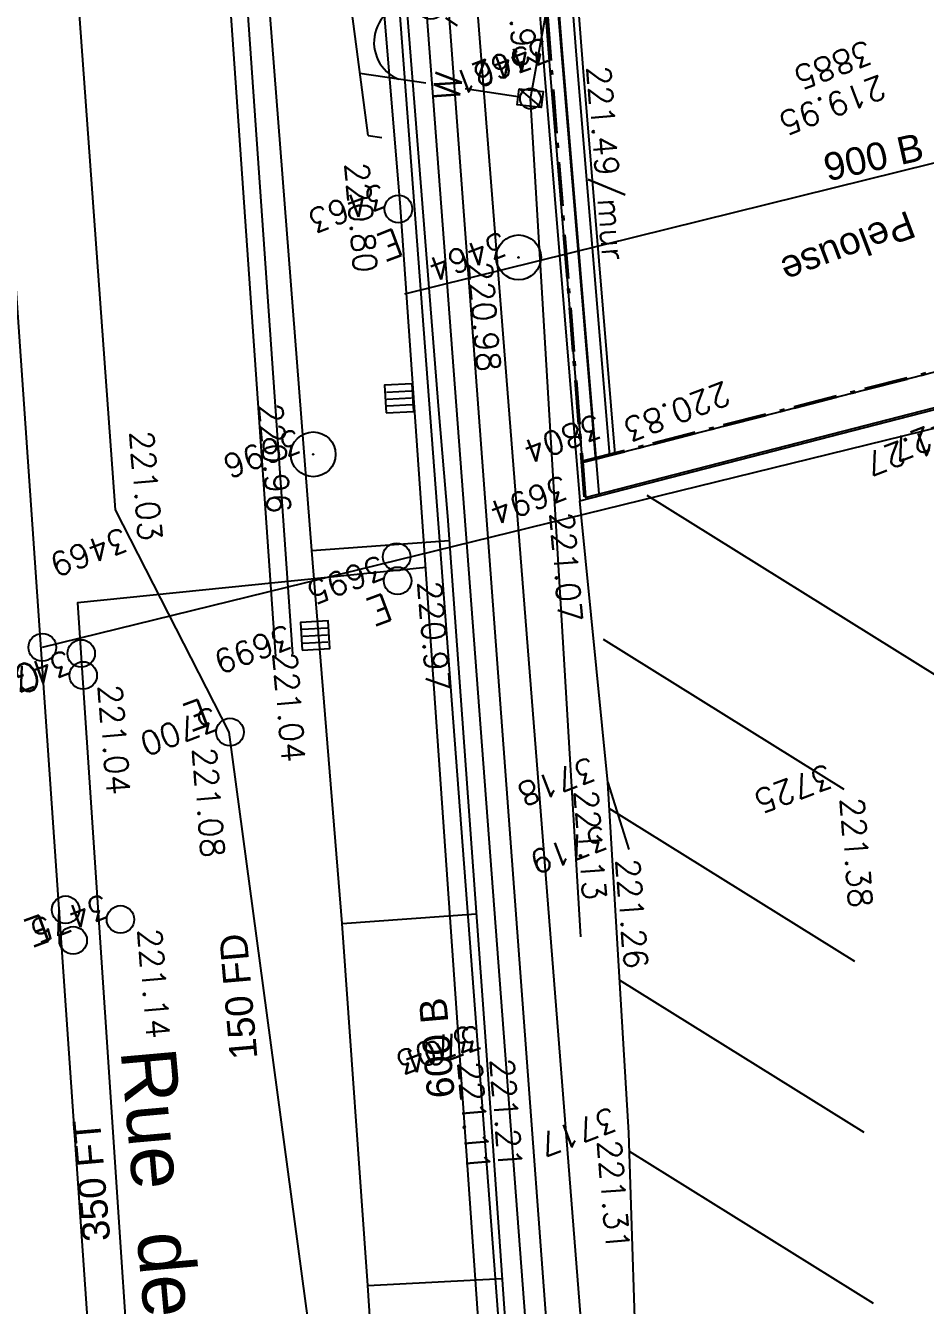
# Model space of a CAD drawing. Header units: centimetres. Extents: x 212517 to 243222, y -357108 to -330212.
# Drawn here: x 217773 to 219079, y -352456 to -350600 of the extents above; entities that cross this region are included whole.
import ezdxf
from ezdxf.enums import TextEntityAlignment as Align
from ezdxf.lldxf.tags import DXFTag

# ---------------------------------------------------------------- set-up
doc = ezdxf.new("R2010")
doc.units = ezdxf.units.CM
doc.linetypes.add('Style de ligne -15', pattern=[2.08328, 1.25, -0.41656, 0.13886, -0.27786])
doc.layers.get('0').update_dxf_attribs({"color": 252})
for name, color, linetype in [('0-EDL-Limite de propriété', 252, 'Continuous'), ('AEP_SSL', 252, 'Continuous'), ('EDF_SSL', 252, 'Texte-Electricite'), ('Fond topo - AFF', 252, 'Continuous'), ('Fond topo - ASS', 252, 'Continuous'), ('Fond topo - CLO_MUR', 252, 'Continuous'), ('Fond topo - EAU', 252, 'Continuous'), ('Fond topo - EAU_TXT', 252, 'Continuous'), ('Fond topo - EDF', 252, 'Continuous'), ('Fond topo - GAZ', 252, 'Continuous'), ('Fond topo - GAZ_TXT', 252, 'Continuous'), ('Fond topo - SIH', 252, 'Continuous'), ('Fond topo - VEG', 252, 'Continuous'), ('Fond topo - VEG_TXT', 252, 'Continuous'), ('Fond topo - VOI_NOM', 252, 'Continuous'), ('Fond topo - Z_500', 252, 'Continuous'), ('GAZ_SSL', 252, 'Texte-GAZ'), ('prlm-VRD', 2, 'Continuous'), ('SA - clôture', 252, 'DIVISE2'), ('TELECOM_SSL', 252, 'Texte-Telecom')]:
    doc.layers.add(name, color=color, linetype=linetype)
for name, color, linetype, plot in [('Fond topo - N', 252, 'Continuous', False), ('Fond topo - NCACHE', 252, 'Continuous', False), ('Fond topo - ZCACHE', 252, 'Continuous', False)]:
    doc.layers.add(name, color=color, linetype=linetype, plot=plot)
doc.layers.add('Fond topo - P', color=252, linetype='Continuous', lineweight=50)
doc.layers.add('Fond topo - VOI', color=252, linetype='Continuous', lineweight=25)
doc.styles.add('2000_ARIAL', font='arial.ttf', dxfattribs={"height": 0.4})
doc.styles.add('Lignes', font='arial.ttf', dxfattribs={"height": 0.35})
doc.styles.add('LignesA', font='arial.ttf', dxfattribs={"height": 0.35})
doc.styles.add('SIMPLEX', font='simplex_.ttf', dxfattribs={"height": 1.25})
doc.styles.add('Tronçons', font='arial.ttf', dxfattribs={"height": 0.25})
tags = doc.linetypes.add('DIVISE2', pattern=[15.875, 6.35, -3.175, 0, -3.175, 0, -3.175]).pattern_tags.tags
tags[14:15] = [DXFTag(74, 4), DXFTag(75, 0), DXFTag(340, '0'), DXFTag(46, 0.0), DXFTag(50, 0.0), DXFTag(44, 0.0), DXFTag(45, 0.0)]
tags[12:13] = [DXFTag(74, 4), DXFTag(75, 0), DXFTag(340, '0'), DXFTag(46, 0.0), DXFTag(50, 0.0), DXFTag(44, 0.0), DXFTag(45, 0.0)]
tags[10:11] = [DXFTag(74, 4), DXFTag(75, 0), DXFTag(340, '0'), DXFTag(46, 0.0), DXFTag(50, 0.0), DXFTag(44, 0.0), DXFTag(45, 0.0)]
tags[8:9] = [DXFTag(74, 4), DXFTag(75, 0), DXFTag(340, '0'), DXFTag(46, 0.0), DXFTag(50, 0.0), DXFTag(44, 0.0), DXFTag(45, 0.0)]
tags[6:7] = [DXFTag(74, 4), DXFTag(75, 0), DXFTag(340, '0'), DXFTag(46, 0.0), DXFTag(50, 0.0), DXFTag(44, 0.0), DXFTag(45, 0.0)]
tags[4:5] = [DXFTag(74, 4), DXFTag(75, 0), DXFTag(340, '0'), DXFTag(46, 0.0), DXFTag(50, 0.0), DXFTag(44, 0.0), DXFTag(45, 0.0)]
tags = doc.linetypes.add('L16', pattern=[0.375, 0.3, -0.075]).pattern_tags.tags
tags[6:7] = [DXFTag(74, 4), DXFTag(75, 0), DXFTag(340, '0'), DXFTag(46, 0.0), DXFTag(50, 0.0), DXFTag(44, 0.0), DXFTag(45, 0.0)]
tags[4:5] = [DXFTag(74, 4), DXFTag(75, 0), DXFTag(340, '0'), DXFTag(46, 0.0), DXFTag(50, 0.0), DXFTag(44, 0.0), DXFTag(45, 0.0)]
tags = doc.linetypes.add('L8', pattern=[0.225, 0.15, -0.075]).pattern_tags.tags
tags[6:7] = [DXFTag(74, 4), DXFTag(75, 0), DXFTag(340, '0'), DXFTag(46, 0.0), DXFTag(50, 0.0), DXFTag(44, 0.0), DXFTag(45, 0.0)]
tags[4:5] = [DXFTag(74, 4), DXFTag(75, 0), DXFTag(340, '0'), DXFTag(46, 0.0), DXFTag(50, 0.0), DXFTag(44, 0.0), DXFTag(45, 0.0)]
tags = doc.linetypes.add('Texte-BT', pattern='A,5,-0.25,["BT",Lignes,S=1,R=0,X=0,Y=-0.18],-1.25', length=6.5).pattern_tags.tags
tags[15:16] = [DXFTag(74, 4), DXFTag(75, 0), DXFTag(340, '0'), DXFTag(46, 0.0), DXFTag(50, 0.0), DXFTag(44, 0.0), DXFTag(45, 0.0)]
tags[4:5] = [DXFTag(74, 4), DXFTag(75, 0), DXFTag(340, '0'), DXFTag(46, 0.0), DXFTag(50, 0.0), DXFTag(44, 0.0), DXFTag(45, 0.0)]
tags = doc.linetypes.add('Texte-Electricite', pattern='A,5,-0.25,["ELEC",Lignes,S=1,R=0,X=0,Y=-0.18],-1.25', length=6.5).pattern_tags.tags
tags[15:16] = [DXFTag(74, 4), DXFTag(75, 0), DXFTag(340, '0'), DXFTag(46, 0.0), DXFTag(50, 0.0), DXFTag(44, 0.0), DXFTag(45, 0.0)]
tags[4:5] = [DXFTag(74, 4), DXFTag(75, 0), DXFTag(340, '0'), DXFTag(46, 0.0), DXFTag(50, 0.0), DXFTag(44, 0.0), DXFTag(45, 0.0)]
tags = doc.linetypes.add('Texte-GAZ', pattern='A,5,-0.25,["GAZ",Lignes,S=1,R=0,X=0,Y=-0.18],-1.25', length=6.5).pattern_tags.tags
tags[15:16] = [DXFTag(74, 4), DXFTag(75, 0), DXFTag(340, '0'), DXFTag(46, 0.0), DXFTag(50, 0.0), DXFTag(44, 0.0), DXFTag(45, 0.0)]
tags[4:5] = [DXFTag(74, 4), DXFTag(75, 0), DXFTag(340, '0'), DXFTag(46, 0.0), DXFTag(50, 0.0), DXFTag(44, 0.0), DXFTag(45, 0.0)]
tags = doc.linetypes.add('Texte-HT', pattern='A,5,-0.25,["HT",Lignes,S=1,R=0,X=0,Y=-0.18],-1.25', length=6.5).pattern_tags.tags
tags[15:16] = [DXFTag(74, 4), DXFTag(75, 0), DXFTag(340, '0'), DXFTag(46, 0.0), DXFTag(50, 0.0), DXFTag(44, 0.0), DXFTag(45, 0.0)]
tags[4:5] = [DXFTag(74, 4), DXFTag(75, 0), DXFTag(340, '0'), DXFTag(46, 0.0), DXFTag(50, 0.0), DXFTag(44, 0.0), DXFTag(45, 0.0)]
tags = doc.linetypes.add('Texte-MT', pattern='A,5,-0.25,["MT",Lignes,S=1,R=0,X=0,Y=-0.18],-1.25', length=6.5).pattern_tags.tags
tags[15:16] = [DXFTag(74, 4), DXFTag(75, 0), DXFTag(340, '0'), DXFTag(46, 0.0), DXFTag(50, 0.0), DXFTag(44, 0.0), DXFTag(45, 0.0)]
tags[4:5] = [DXFTag(74, 4), DXFTag(75, 0), DXFTag(340, '0'), DXFTag(46, 0.0), DXFTag(50, 0.0), DXFTag(44, 0.0), DXFTag(45, 0.0)]
tags = doc.linetypes.add('Texte-Telecom', pattern='A,5,-0.25,["TEL",Lignes,S=1,R=0,X=0,Y=-0.18],-1.25', length=6.5).pattern_tags.tags
tags[15:16] = [DXFTag(74, 4), DXFTag(75, 0), DXFTag(340, '0'), DXFTag(46, 0.0), DXFTag(50, 0.0), DXFTag(44, 0.0), DXFTag(45, 0.0)]
tags[4:5] = [DXFTag(74, 4), DXFTag(75, 0), DXFTag(340, '0'), DXFTag(46, 0.0), DXFTag(50, 0.0), DXFTag(44, 0.0), DXFTag(45, 0.0)]
tags = doc.linetypes.add('Texte-TelecomA', pattern='A,5,-0.25,["TEL",LignesA,S=1,R=0,X=0,Y=-0.18],-1.25', length=6.5).pattern_tags.tags
tags[15:16] = [DXFTag(74, 4), DXFTag(75, 0), DXFTag(340, '0'), DXFTag(46, 0.0), DXFTag(50, 0.0), DXFTag(44, 0.0), DXFTag(45, 0.0)]
tags[4:5] = [DXFTag(74, 4), DXFTag(75, 0), DXFTag(340, '0'), DXFTag(46, 0.0), DXFTag(50, 0.0), DXFTag(44, 0.0), DXFTag(45, 0.0)]

# ---------------------------------------------------------------- blocks, each defined once
blk = doc.blocks.new('Groupe-93-1')
at = {"linetype": 'Style de ligne -15', "lineweight": 50, "ltscale": 50.8, "flags": 128}
for points in [[(4010.4, -47960.3), (3755.4, -44721.1), (3755.4, -44721.1), (3756.8, -44329.8), (3880.9, -43949.7), (4137.4, -43638.2), (4471.6, -43429.8), (5106.6, -43185.5), (8279.4, -41974.8), (10046.2, -41302.2), (11818.8, -40629.7), (12515.6, -40375.7), (12470.2, -38996.3), (12380.4, -38397.8), (12782.4, -38155.1), (12782.4, -38155.1), (13203.2, -37842.2), (13013.3, -37595.4), (14081.4, -36782.1), (14501.1, -36460.2), (14495.2, -36452.5), (14834.3, -36191.2), (14840, -36198.5), (16130.4, -35209.8), (16136.5, -35217.7), (16472.4, -34959.2), (16671.8, -34801.1), (17355.9, -34273.6), (18231.4, -34360.2), (19438.4, -35798.3), (19890.2, -36316.5), (20056.1, -36374.4), (20713.4, -37417.7), (20981.2, -37823.9), (21144.1, -38091.4), (21380.9, -38501.1), (21515.9, -38776.9), (21676.4, -39172.5), (21888.3, -39776.9), (22130.4, -40561.4), (22375.5, -41423.4), (22608.2, -42207.7)], [(4006.4, -47909.7), (4670, -47739), (5270.1, -47588.1), (5524.3, -47521.2), (5818.8, -47450.9), (6178.1, -47365.7), (6718.9, -47222.6), (8033.7, -46907.8), (9064.8, -46650.5), (9512.9, -46545.9), (10052.3, -46413.5), (10600.9, -46279.3), (11096.1, -46154.2), (11253.7, -46114.6), (11647.4, -46021.6), (11842.8, -47022.4), (11853.6, -47087.6), (11322.4, -47494.7), (11477.8, -48273.7), (11754.5, -48350.1), (12125.4, -48452.5), (12212.4, -48944.1), (12327.4, -49542.1), (12378.1, -49732.9), (12765.7, -50181.4), (12828.2, -50701.2), (13351.8, -50613.7), (13910.6, -50518.2), (14793.5, -50371.6), (15546.2, -50223.1), (16407.5, -50074.8), (17479, -49870.1), (19172.4, -49476.7), (19326.4, -49436.2), (19321.2, -49414.8), (19577, -49347.6), (19894.1, -49273.6), (19899.4, -49295.5), (20951.2, -49062.6), (20779.5, -48879.6), (20629.3, -48621.6), (20567, -48408.2), (20487.7, -48130.4), (20449.2, -47871.5), (20430.7, -47655), (20428.6, -47531.7), (20440.3, -47396.7), (20521.1, -47066.1), (20588.3, -46931.5), (20894.8, -46577.6), (20360.5, -45796.3), (19834.1, -43992.6), (19800.8, -43406.9), (21121.9, -42860.7), (21353.2, -42772.2), (21891.8, -42548.7), (21875.3, -42509), (22608.2, -42207.7)]]:
    blk.add_lwpolyline(points, dxfattribs=at)
blk = doc.blocks.new('AFF05')
at = {"ltscale": 2}
for radius in [0.5, 0.01]:
    blk.add_circle((0, 0), radius, dxfattribs=at)
blk = doc.blocks.new('ASS07')
at = {"ltscale": 2}
for p, q in [((-0.25, -0.45), (-0.25, 0.45)), ((0, -0.45), (0, 0.45)), ((0.25, -0.45), (0.25, 0.45))]:
    blk.add_line(p, q, dxfattribs=at)
at = {"ltscale": 2, "flags": 128}
blk.add_lwpolyline([(0.5, -0.5), (0.5, 0.5), (-0.5, 0.5), (-0.5, -0.5)], close=True, dxfattribs=at)
blk = doc.blocks.new('EAU03')
at = {"ltscale": 2}
blk.add_circle((0, 0), 0.2, dxfattribs=at)
blk = doc.blocks.new('EAU99')
at = {"style": 'SIMPLEX'}
blk.add_text('E', height=0.4, dxfattribs=at).set_placement((0, 0), align=Align.MIDDLE_CENTER)
blk = doc.blocks.new('EDF10')
at = {"ltscale": 2, "flags": 128}
blk.add_lwpolyline([(-0.5, -0.5), (-0.5, 0.5), (0.5, 0.5), (0.5, -0.5)], close=True, dxfattribs=at)
blk.add_lwpolyline([(-0.5, -0.5), (0.5, 0.5)], dxfattribs=at)
blk = doc.blocks.new('EDF02')
at = {"ltscale": 2}
for p, q in [((0.875, 2.75), (0.875, 2.95)), ((-0.875, 2.25), (0.875, 2.75)), ((0, 1.535431), (0, 2.5)), ((-0.875, 2.25), (-0.875, 2.05)), ((0.978086, 1.392164), (0.895804, 1.204402)), ((1.125, 1.349688), (1.125, 1.178214)), ((1.271914, 1.392164), (1.354196, 1.204402)), ((0, 0.15), (0, 0.958637))]:
    blk.add_line(p, q, dxfattribs=at)
for centre, radius in [((1.125, 1.625), 0.2), ((0, 0), 0.15)]:
    blk.add_circle(centre, radius, dxfattribs=at)
blk.add_arc((0.557686, 1.79611), 0.574625, 2.870977, 166.053522, dxfattribs=at)
at = {"style": 'SIMPLEX'}
blk.add_text('W', height=0.4, dxfattribs=at).set_placement((0, 1.217323), align=Align.MIDDLE_CENTER)
blk = doc.blocks.new('GAZ01')
at = {"ltscale": 2}
blk.add_circle((0, 0), 0.2, dxfattribs=at)
blk = doc.blocks.new('GAZ99')
at = {"style": 'SIMPLEX'}
blk.add_text('G', height=0.4, dxfattribs=at).set_placement((0, 0), align=Align.MIDDLE_CENTER)
blk = doc.blocks.new('PTOPO')
at = {"layer": 'Fond topo - NCACHE', "style": 'SIMPLEX'}
blk.add_attdef('MAT', text='', height=0.34, dxfattribs=at).set_placement((0.1, -0.1), align=Align.TOP_LEFT)
at = {"layer": 'Fond topo - ZCACHE', "style": 'SIMPLEX'}
blk.add_attdef('ALT', (0.1, 0.1), '', height=0.34, dxfattribs=at)
blk = doc.blocks.new('VEG12')
at = {"ltscale": 2}
for p, q in [((0.0182, 0.0574), (0.1004, 0.4729)), ((0.0575, 0.2534), (0.1455, 0.4147)), ((0.0379, 0.1585), (-0.0659, 0.3441)), ((-0.1588, 0.086), (-0.246, 0.2846)), ((0.0498, 0.0338), (0.3916, 0.2859)), ((0.1439, 0.1075), (0.23, 0.254)), ((0.2917, 0.2086), (0.3924, 0.2333)), ((-0.0523, 0.0298), (-0.3836, 0.2046)), ((-0.25, 0.1351), (-0.3756, 0.0911)), ((0.1229, -0.0299), (0.3172, 0.0554)), ((0.0576, -0.0177), (0.4119, -0.0841)), ((-0.0527, -0.0292), (-0.4124, -0.2566)), ((-0.0936, -0.0498), (-0.2956, -0.0465)), ((0.1841, -0.0476), (0.3231, -0.1928)), ((0.0183, -0.0574), (0.1076, -0.4128)), ((0.0226, -0.0796), (0.0016, -0.3618)), ((-0.1518, -0.0948), (-0.3, -0.3159)), ((0.0537, -0.1885), (0.1973, -0.3567))]:
    blk.add_line(p, q, dxfattribs=at)
for start, end in [(90, 103.8462), (62.3077, 76.1538), (117.6923, 131.5385), (34.6154, 48.4615), (145.3846, 159.2308), (6.9231, 20.7692), (173.0769, 186.9231), (339.2308, 353.0769), (200.7692, 214.6154), (311.5385, 325.3846), (228.4615, 242.3077), (283.8462, 297.6923), (256.1538, 270)]:
    blk.add_arc((0, 0), 0.497, start, end, dxfattribs=at)
blk = doc.blocks.new('A$C1F970F0F')
at = {"layer": 'AEP_SSL', "elevation": 0, "flags": 128}
for points in [[(-10433.3, 1007.5), (-5859.4, 1261), (-4528.8, 1510.4), (-2555, 1447.3)], [(-10890.7, -1224.8), (-10802.1, 430.3), (-10904.2, 777.7), (-10402.8, 5134.1), (-10036.7, 5902.9), (-10049.7, 6838.6), (-10065.2, 7383.4), (-10119.6, 7625.4)], [(-10285.7, 7578), (-10074.2, 5273), (-10086, 5088.8), (-10106.8, 4097.5), (-10416.2, 1132.3), (-10702.8, -1297.2)], [(-10476.7, 611.8), (-10983.4, 655.3), (-11221.5, -1311.7)]]:
    blk.add_lwpolyline(points, dxfattribs=at)
at = {"layer": 'EDF_SSL', "linetype": 'Texte-BT', "elevation": 0, "flags": 128}
for points in [[(-10355.7, 43.8), (-10201.4, 1251.7), (-8720.3, 5090.7), (-8647.9, 5140.7), (-5813.5, 5655.5), (-5754.8, 5632.4), (-5714.2, 5669.5), (-2796.4, 6190), (-2733.2, 6173.9), (-2724.6, 6234.6), (-577, 8573.4), (-522.8, 8575.3), (1439.5, 9650), (1486.3, 9780.6), (3247.6, 10693.6), (3311.7, 10687), (3338.6, 10734), (5093.8, 11622.8), (5197.5, 11601.8)], [(-10644.8, -1090.3), (-9910.6, 5451.6), (-9787, 5988.9), (-9732.6, 6658.9)]]:
    blk.add_lwpolyline(points, dxfattribs=at)
at = {"layer": 'EDF_SSL', "linetype": 'Texte-MT', "elevation": 0, "flags": 128}
blk.add_lwpolyline([(-10605.2, -1087.2), (-9871, 5454.6), (-9813.1, 5614.5), (-9256.6, 5923.5), (-8799.1, 5646.6), (-8267.6, 5593.5), (-5762.1, 6081.9), (-4183.6, 6396.7), (-3539, 6692.7), (-2824.1, 6428.4), (-615.9, 6802.9), (-262.5, 8461.2), (-193.5, 8712.9), (139.2, 8893.7), (556, 9251.5), (1680.6, 9828.5)], dxfattribs=at)
at = {"layer": 'EDF_SSL', "linetype": 'Texte-HT', "elevation": 0, "flags": 128}
for points in [[(-10577, -1098), (-9834.3, 5453), (-9748.7, 6070.7), (-10923.7, 6169.4), (-11679.5, 5855)], [(-10714.9, 525.5), (-10333.3, 3756.6), (-10245.7, 5601.1), (-10249.5, 6014.9), (-10751.5, 5999), (-10982.6, 5985.1), (-11619.2, 5715.3)], [(-10690, 524.3), (-10304.5, 3793.7), (-10238.9, 4986.5), (-8369.9, 5276.1)]]:
    blk.add_lwpolyline(points, dxfattribs=at)
at = {"layer": 'Fond topo - CLO_MUR', "ltscale": 2, "flags": 128}
for points in [[(-10115.3, 1822.3), (-10174.1, 1287.8), (-10239.4, 665.1)], [(-10058.3, 1828.3), (-10118.4, 1281.8), (-10177.1, 722.2)], [(-10185.2, 721.7), (-9541.7, 763.3)], [(-10239.4, 665.1), (-9490, 713.5), (-9491.8, 745.4)]]:
    blk.add_lwpolyline(points, dxfattribs=at)
at = {"layer": 'Fond topo - CLO_MUR', "linetype": 'L8', "ltscale": 2, "flags": 128}
for points in [[(-10107.3, 1821.7), (-10166.2, 1286.9), (-10231, 668.6)], [(-10066.6, 1826.9), (-10126.4, 1282.7), (-10185.2, 721.7)], [(-10231, 668.6), (-9493.2, 716.3), (-9494.8, 745.3)]]:
    blk.add_lwpolyline(points, dxfattribs=at)
at = {"layer": 'Fond topo - CLO_MUR', "linetype": 'L16', "ltscale": 2, "flags": 128}
blk.add_lwpolyline([(-10087.1, 1823.2), (-10143.1, 1313.4), (-10210.6, 669.9)], dxfattribs=at)
at = {"layer": 'Fond topo - SIH', "linetype": 'L16', "ltscale": 2, "flags": 128}
for points in [[(-10813, -882), (-10753.5, -395.5), (-10692.4, 127.1), (-10634.8, 666.8), (-10468.9, 2177.1), (-10411.1, 2722.9), (-10229.6, 2791.1)], [(-10634.8, 666.8), (-10436.3, 643.8)], [(-10142.4, 655), (-9776.5, 318.3)], [(-9940.4, 182.3), (-10243.4, 461)], [(-9971.7, -65.3), (-10280.5, 218.7)], [(-10692.4, 127.1), (-10498.7, 104.6)], [(-10004.5, -311.6), (-10312.2, -28.7)], [(-10037.3, -557.9), (-10344.5, -275.4)], [(-10753.5, -395.5), (-10560.3, -421.8)]]:
    blk.add_lwpolyline(points, dxfattribs=at)
at = {"layer": 'Fond topo - VOI', "ltscale": 2, "flags": 128}
for points in [[(-10136.9, 3376.1), (-10149.9, 3239.6), (-10191.2, 2877.2), (-10273.7, 2146.3), (-10327.3, 1655.7), (-10416.3, 833.2), (-10432.2, 678.9), (-10521.6, -92.9), (-10637.8, -1079)], [(-10486.5, -1095.7), (-10456.8, -1000.8), (-10402.3, -648), (-10340.3, -248.4), (-10275.7, 256.4), (-10239.4, 665.1)], [(-10275.7, 256.4), (-10263.9, 155.1)]]:
    blk.add_lwpolyline(points, dxfattribs=at)
at = {"layer": 'GAZ_SSL', "elevation": 0, "flags": 128}
blk.add_lwpolyline([(-11201.4, -699.5), (-10544.3, 4849.5)], dxfattribs=at)
at = {"layer": 'GAZ_SSL', "linetype": 'Texte-GAZ', "elevation": 0, "flags": 128}
blk.add_lwpolyline([(-9647.9, 676.2), (-11045.4, 601.5)], dxfattribs=at)
at = {"layer": 'SA - clôture', "ltscale": 0.12, "elevation": 0, "flags": 128}
blk.add_lwpolyline([(-10205.5, 718.9), (-10087.6, 1853.3)], dxfattribs=at)
at = {"layer": 'TELECOM_SSL', "linetype": 'Texte-TelecomA', "elevation": 0, "flags": 128}
blk.add_lwpolyline([(-10511.1, -982.4), (-9947.5, 4198.4, 0.105936), (-10040.5, 7648)], format="xyb", dxfattribs=at)
at = {"layer": 'Fond topo - AFF', "ltscale": 2, "xscale": 65, "yscale": 65, "zscale": 99.99999999999997, "rotation": 78.40252969303506}
for p in [(-10261.1, 1028.6), (-10607.1, 803.4)]:
    blk.add_blockref('AFF05', p, dxfattribs=at)
at = {"layer": 'Fond topo - ASS', "ltscale": 2, "xscale": 40.20774805374808, "yscale": 40.20774805374808, "zscale": 99.99999999999997, "rotation": 262.3898317409841}
for p in [(-10469.4, 859.9), (-10653.2, 544.8)]:
    blk.add_blockref('ASS07', p, dxfattribs=at)
at = {"layer": 'Fond topo - EAU', "ltscale": 2, "xscale": 100, "yscale": 100, "zscale": 100, "rotation": 78.40252969303506}
for p in [(-10419.4, 1130), (-10515.8, 634.8), (-10520.9, 600.4), (-10991.6, 582.3), (-10994.7, 550.4), (-10800.7, 430.1), (-11083, 221.3), (-11007.4, 192.7), (-11080.5, 175.6)]:
    blk.add_blockref('EAU03', p, dxfattribs=at)
at = {"layer": 'Fond topo - EAU_TXT', "linetype": 'L16', "ltscale": 2, "xscale": 99.99999999999999, "yscale": 99.99999999999999, "zscale": 99.99999999999999, "rotation": 190.0656205306816}
blk.add_blockref('EAU99', (-10440.7, 1081.1), dxfattribs=at)
at = {"layer": 'Fond topo - EAU_TXT', "ltscale": 2, "xscale": 99.99999999999999, "yscale": 99.99999999999999, "zscale": 99.99999999999999, "rotation": 190.0656205306816}
for p in [(-10554.2, 564.3), (-10844.1, 463.7), (-11128.7, 199.3)]:
    blk.add_blockref('EAU99', p, dxfattribs=at)
at = {"layer": 'Fond topo - EDF', "ltscale": 2}
for name, p, xscale, yscale, zscale, rotation in [('EDF02', (-10201.4, 1251.7), 99.99999999999999, 99.99999999999999, 99.99999999999999, 70.88066089146412), ('EDF10', (-10201.5, 1252.3), 23.4023693889086, 34.99999999999999, 99.99999999999997, 252.2999091714251)]:
    blk.add_blockref(name, p, dxfattribs=dict(at, xscale=xscale, yscale=yscale, zscale=zscale, rotation=rotation))
at = {"layer": 'Fond topo - GAZ', "ltscale": 2, "xscale": 100, "yscale": 100, "zscale": 100, "rotation": 78.40252969303506}
blk.add_blockref('GAZ01', (-11045.4, 601.5), dxfattribs=at)
at = {"layer": 'Fond topo - GAZ_TXT', "ltscale": 2, "xscale": 99.99999999999994, "yscale": 99.99999999999994, "zscale": 99.99999999999994, "rotation": 190.0656205306617}
blk.add_blockref('GAZ99', (-11074.8, 563.1), dxfattribs=at)
at = {"layer": 'Fond topo - P', "ltscale": 2}
ref = blk.add_blockref('PTOPO', (-10174.1, 1287.8), dxfattribs=dict(at, xscale=99.99999999999994, yscale=99.99999999999994, zscale=99.99999999999994, rotation=190.0656205306617))
ref.add_attrib('MAT', '3461', dxfattribs={"layer": 'Fond topo - N', "color": 0, "ltscale": 2, "height": 34, "rotation": 190.0656, "style": 'SIMPLEX'}).set_placement((-10185.7, 1295.9), align=Align.TOP_LEFT)
ref.add_attrib('ALT', '220.93', (-10199.7, 1458.2), dxfattribs={"layer": 'Fond topo - Z_500', "color": 0, "ltscale": 2, "height": 34, "rotation": 263.9174, "style": 'SIMPLEX'})
ref = blk.add_blockref('PTOPO', (-10147.3, 1294), dxfattribs=dict(at, xscale=99.99999999999999, yscale=99.99999999999999, zscale=99.99999999999999, rotation=190.0656205306616))
ref.add_attrib('MAT', '3462', dxfattribs={"layer": 'Fond topo - N', "color": 0, "ltscale": 2, "height": 34, "rotation": 190.0656, "style": 'SIMPLEX'}).set_placement((-10158.9, 1302.1), align=Align.TOP_LEFT)
ref.add_attrib('ALT', '221.49/mur', (-10112.3, 1281.8), dxfattribs={"layer": 'Fond topo - Z_500', "color": 0, "ltscale": 2, "height": 34, "rotation": 263.9174, "style": 'SIMPLEX'})
ref = blk.add_blockref('PTOPO', (-9688.2, 1202.8), dxfattribs=dict(at, xscale=99.99999999999994, yscale=99.99999999999994, zscale=99.99999999999994, rotation=190.0656205306617))
ref.add_attrib('MAT', '3885', dxfattribs={"layer": 'Fond topo - N', "color": 0, "ltscale": 2, "height": 34, "rotation": 190.0656, "style": 'SIMPLEX'}).set_placement((-9699.8, 1210.9), align=Align.TOP_LEFT)
ref.add_attrib('ALT', '219.95', (-9696.3, 1191.2), dxfattribs={"layer": 'Fond topo - Z_500', "color": 0, "ltscale": 2, "height": 34, "rotation": 190.0656, "style": 'SIMPLEX'})
ref = blk.add_blockref('PTOPO', (-10419.4, 1130), dxfattribs=dict(at, xscale=99.99999999999994, yscale=99.99999999999994, zscale=99.99999999999994, rotation=190.0656205306617))
ref.add_attrib('MAT', '3463', dxfattribs={"layer": 'Fond topo - N', "color": 0, "ltscale": 2, "height": 34, "rotation": 190.0656, "style": 'SIMPLEX'}).set_placement((-10431, 1138.1), align=Align.TOP_LEFT)
ref.add_attrib('ALT', '220.80', (-10483.2, 1209.4), dxfattribs={"layer": 'Fond topo - Z_500', "color": 0, "ltscale": 2, "height": 34, "rotation": 263.9174, "style": 'SIMPLEX'})
ref = blk.add_blockref('PTOPO', (-10261.1, 1028.6), dxfattribs=dict(at, xscale=99.99999999999994, yscale=99.99999999999994, zscale=99.99999999999994, rotation=190.0656205306617))
ref.add_attrib('MAT', '3464', dxfattribs={"layer": 'Fond topo - N', "color": 0, "ltscale": 2, "height": 34, "rotation": 190.0656, "style": 'SIMPLEX'}).set_placement((-10272.7, 1036.7), align=Align.TOP_LEFT)
ref.add_attrib('ALT', '220.98', (-10334, 1035), dxfattribs={"layer": 'Fond topo - Z_500', "color": 0, "ltscale": 2, "height": 34, "rotation": 263.9174, "style": 'SIMPLEX'})
ref = blk.add_blockref('PTOPO', (-10880.9, 709.5), dxfattribs=dict(at, xscale=99.99999999999994, yscale=99.99999999999994, zscale=99.99999999999994, rotation=190.0656205306617))
ref.add_attrib('MAT', '3469', dxfattribs={"layer": 'Fond topo - N', "color": 0, "ltscale": 2, "height": 34, "rotation": 190.0656, "style": 'SIMPLEX'}).set_placement((-10892.5, 717.6), align=Align.TOP_LEFT)
ref.add_attrib('ALT', '221.03', (-10862.5, 885.3), dxfattribs={"layer": 'Fond topo - Z_500', "color": 0, "ltscale": 2, "height": 34, "rotation": 263.9174, "style": 'SIMPLEX'})
ref = blk.add_blockref('PTOPO', (-10607.1, 803.4), dxfattribs=dict(at, xscale=99.99999999999994, yscale=99.99999999999994, zscale=99.99999999999994, rotation=190.0656205306617))
ref.add_attrib('MAT', '3696', dxfattribs={"layer": 'Fond topo - N', "color": 0, "ltscale": 2, "height": 34, "rotation": 190.0656, "style": 'SIMPLEX'}).set_placement((-10618.7, 811.5), align=Align.TOP_LEFT)
ref.add_attrib('ALT', '220.96', (-10671.2, 889.7), dxfattribs={"layer": 'Fond topo - Z_500', "color": 0, "ltscale": 2, "height": 34, "rotation": 263.9174, "style": 'SIMPLEX'})
ref = blk.add_blockref('PTOPO', (-10175, 743.3), dxfattribs=dict(at, xscale=99.99999999999994, yscale=99.99999999999994, zscale=99.99999999999994, rotation=190.0656205306617))
ref.add_attrib('MAT', '3804', dxfattribs={"layer": 'Fond topo - N', "color": 0, "ltscale": 2, "height": 34, "rotation": 190.0656, "style": 'SIMPLEX'}).set_placement((-10186.6, 751.4), align=Align.TOP_LEFT)
ref.add_attrib('ALT', '220.83', (-10000.6, 796.8), dxfattribs={"layer": 'Fond topo - Z_500', "color": 0, "ltscale": 2, "height": 34, "rotation": 190.0656, "style": 'SIMPLEX'})
ref = blk.add_blockref('PTOPO', (-10239.4, 665.1), dxfattribs=dict(at, xscale=99.99999999999994, yscale=99.99999999999994, zscale=99.99999999999994, rotation=190.0656205306617))
ref.add_attrib('MAT', '3694', dxfattribs={"layer": 'Fond topo - N', "color": 0, "ltscale": 2, "height": 34, "rotation": 190.0656, "style": 'SIMPLEX'}).set_placement((-10251, 673.2), align=Align.TOP_LEFT)
ref.add_attrib('ALT', '221.07', (-10285.2, 656), dxfattribs={"layer": 'Fond topo - Z_500', "color": 0, "ltscale": 2, "height": 34, "rotation": 263.9174, "style": 'SIMPLEX'})
ref = blk.add_blockref('PTOPO', (-9650.2, 646.8), dxfattribs=dict(at, xscale=99.99999999999994, yscale=99.99999999999994, zscale=99.99999999999994, rotation=190.0656205306617))
ref.add_attrib('MAT', '3727', dxfattribs={"layer": 'Fond topo - N', "color": 0, "ltscale": 2, "height": 34, "rotation": 190.0656, "style": 'SIMPLEX'}).set_placement((-9661.8, 654.9), align=Align.TOP_LEFT)
ref.add_attrib('ALT', '221.27', (-9665.9, 682.6), dxfattribs={"layer": 'Fond topo - Z_500', "color": 0, "ltscale": 2, "height": 34, "rotation": 190.0656, "style": 'SIMPLEX'})
ref = blk.add_blockref('PTOPO', (-10521.6, 600.6), dxfattribs=dict(at, xscale=99.99999999999994, yscale=99.99999999999994, zscale=99.99999999999994, rotation=190.0656205306617))
ref.add_attrib('MAT', '3695', dxfattribs={"layer": 'Fond topo - N', "color": 0, "ltscale": 2, "height": 34, "rotation": 190.0656, "style": 'SIMPLEX'}).set_placement((-10533.2, 608.7), align=Align.TOP_LEFT)
ref.add_attrib('ALT', '220.97', (-10492.3, 593.5), dxfattribs={"layer": 'Fond topo - Z_500', "color": 0, "ltscale": 2, "height": 34, "rotation": 263.9174, "style": 'SIMPLEX'})
ref = blk.add_blockref('PTOPO', (-10994.7, 550.4), dxfattribs=dict(at, xscale=99.99999999999994, yscale=99.99999999999994, zscale=99.99999999999994, rotation=190.0656205306617))
ref.add_attrib('MAT', '3471', dxfattribs={"layer": 'Fond topo - N', "color": 0, "ltscale": 2, "height": 34, "rotation": 190.0656, "style": 'SIMPLEX'}).set_placement((-11006.3, 558.5), align=Align.TOP_LEFT)
ref.add_attrib('ALT', '221.04', (-10976, 532.1), dxfattribs={"layer": 'Fond topo - Z_500', "color": 0, "ltscale": 2, "height": 34, "rotation": 263.9174, "style": 'SIMPLEX'})
ref = blk.add_blockref('PTOPO', (-10673.2, 526.9), dxfattribs=dict(at, xscale=99.99999999999994, yscale=99.99999999999994, zscale=99.99999999999994, rotation=190.0656205306617))
ref.add_attrib('MAT', '3699', dxfattribs={"layer": 'Fond topo - N', "color": 0, "ltscale": 2, "height": 34, "rotation": 190.0656, "style": 'SIMPLEX'}).set_placement((-10684.7, 535), align=Align.TOP_LEFT)
ref.add_attrib('ALT', '221.04', (-10717.9, 531.2), dxfattribs={"layer": 'Fond topo - Z_500', "color": 0, "ltscale": 2, "height": 34, "rotation": 263.9174, "style": 'SIMPLEX'})
ref = blk.add_blockref('PTOPO', (-10800.7, 430.1), dxfattribs=dict(at, xscale=99.99999999999994, yscale=99.99999999999994, zscale=99.99999999999994, rotation=190.0656205306617))
ref.add_attrib('MAT', '3700', dxfattribs={"layer": 'Fond topo - N', "color": 0, "ltscale": 2, "height": 34, "rotation": 190.0656, "style": 'SIMPLEX'}).set_placement((-10812.3, 438.2), align=Align.TOP_LEFT)
ref.add_attrib('ALT', '221.08', (-10858.4, 417), dxfattribs={"layer": 'Fond topo - Z_500', "color": 0, "ltscale": 2, "height": 34, "rotation": 263.9174, "style": 'SIMPLEX'})
ref = blk.add_blockref('PTOPO', (-10275.7, 256.4), dxfattribs=dict(at, xscale=99.99999999999994, yscale=99.99999999999994, zscale=99.99999999999994, rotation=190.0656205306617))
ref.add_attrib('MAT', '3718', dxfattribs={"layer": 'Fond topo - N', "color": 0, "ltscale": 2, "height": 34, "rotation": 190.0656, "style": 'SIMPLEX'}).set_placement((-10287.3, 264.5), align=Align.TOP_LEFT)
ref.add_attrib('ALT', '221.13', (-10325.8, 253.4), dxfattribs={"layer": 'Fond topo - Z_500', "color": 0, "ltscale": 2, "height": 34, "rotation": 263.9174, "style": 'SIMPLEX'})
ref = blk.add_blockref('PTOPO', (-11007.4, 192.7), dxfattribs=dict(at, xscale=99.99999999999994, yscale=99.99999999999994, zscale=99.99999999999994, rotation=190.0656205306617))
ref.add_attrib('MAT', '3475', dxfattribs={"layer": 'Fond topo - N', "color": 0, "ltscale": 2, "height": 34, "rotation": 190.0656, "style": 'SIMPLEX'}).set_placement((-11019, 200.8), align=Align.TOP_LEFT)
ref.add_attrib('ALT', '221.14', (-10985.2, 173.8), dxfattribs={"layer": 'Fond topo - Z_500', "color": 0, "ltscale": 2, "height": 34, "rotation": 263.9174, "style": 'SIMPLEX'})
ref = blk.add_blockref('PTOPO', (-9940.4, 182.3), dxfattribs=dict(at, xscale=99.99999999999994, yscale=99.99999999999994, zscale=99.99999999999994, rotation=190.0656205306617))
ref.add_attrib('MAT', '3725', dxfattribs={"layer": 'Fond topo - N', "color": 0, "ltscale": 2, "height": 34, "rotation": 190.0656, "style": 'SIMPLEX'}).set_placement((-9951.9, 190.4), align=Align.TOP_LEFT)
ref.add_attrib('ALT', '221.38', (-9948.5, 170.7), dxfattribs={"layer": 'Fond topo - Z_500', "color": 0, "ltscale": 2, "height": 34, "rotation": 263.9174, "style": 'SIMPLEX'})
ref = blk.add_blockref('PTOPO', (-10276.9, 155.9), dxfattribs=dict(at, xscale=99.99999999999994, yscale=99.99999999999994, zscale=99.99999999999994, rotation=190.0656205306617))
ref.add_attrib('MAT', '3719', dxfattribs={"layer": 'Fond topo - N', "color": 0, "ltscale": 2, "height": 34, "rotation": 190.0656, "style": 'SIMPLEX'}).set_placement((-10288.5, 164), align=Align.TOP_LEFT)
ref.add_attrib('ALT', '221.26', (-10285, 144.3), dxfattribs={"layer": 'Fond topo - Z_500', "color": 0, "ltscale": 2, "height": 34, "rotation": 263.9174, "style": 'SIMPLEX'})
ref = blk.add_blockref('PTOPO', (-10521.6, -92.9), dxfattribs=dict(at, xscale=99.99999999999994, yscale=99.99999999999994, zscale=99.99999999999994, rotation=190.0656205306617))
ref.add_attrib('MAT', '3703', dxfattribs={"layer": 'Fond topo - N', "color": 0, "ltscale": 2, "height": 34, "rotation": 190.0656, "style": 'SIMPLEX'}).set_placement((-10533.2, -84.9), align=Align.TOP_LEFT)
ref.add_attrib('ALT', '221.11', (-10564.7, -102), dxfattribs={"layer": 'Fond topo - Z_500', "color": 0, "ltscale": 2, "height": 34, "rotation": 263.9174, "style": 'SIMPLEX'})
ref = blk.add_blockref('PTOPO', (-10510, -94.6), dxfattribs=dict(at, xscale=99.99999999999994, yscale=99.99999999999994, zscale=99.99999999999994, rotation=190.0656205306617))
ref.add_attrib('MAT', '3704', dxfattribs={"layer": 'Fond topo - N', "color": 0, "ltscale": 2, "height": 34, "rotation": 190.0656, "style": 'SIMPLEX'}).set_placement((-10521.6, -86.5), align=Align.TOP_LEFT)
ref.add_attrib('ALT', '221.21', (-10518.1, -106.2), dxfattribs={"layer": 'Fond topo - Z_500', "color": 0, "ltscale": 2, "height": 34, "rotation": 263.9174, "style": 'SIMPLEX'})
ref = blk.add_blockref('PTOPO', (-10340.3, -248.4), dxfattribs=dict(at, xscale=99.99999999999994, yscale=99.99999999999994, zscale=99.99999999999994, rotation=190.0656205306617))
ref.add_attrib('MAT', '3717', dxfattribs={"layer": 'Fond topo - N', "color": 0, "ltscale": 2, "height": 34, "rotation": 190.0656, "style": 'SIMPLEX'}).set_placement((-10351.9, -240.3), align=Align.TOP_LEFT)
ref.add_attrib('ALT', '221.31', (-10387, -251.6), dxfattribs={"layer": 'Fond topo - Z_500', "color": 0, "ltscale": 2, "height": 34, "rotation": 263.9174, "style": 'SIMPLEX'})
at = {"layer": 'Fond topo - VEG', "ltscale": 2, "xscale": 1006.399999999999, "yscale": 1006.399999999999, "zscale": 99.99999999999997, "rotation": 192.432705982593}
blk.add_blockref('VEG12', (-8964.6, 1407.8), dxfattribs=at)
at = {"layer": 'AEP_SSL', "style": 'Tronçons'}
for s, rotation, p in [('900 B', 1.8885, (-9800.4, 1053.4)), ('150 FD', 84.2504, (-10849.5, -42.2)), ('600 B', 84.2504, (-10578.5, -150.6)), ('350 FT', 84.2504, (-11108.3, -261.8))]:
    blk.add_text(s, height=40, rotation=rotation, dxfattribs=at).set_placement(p)
at = {"layer": 'Fond topo - VEG_TXT', "style": '2000_ARIAL'}
blk.add_text('Pelouse', height=40, rotation=190.0656, dxfattribs=at).set_placement((-9692.9, 990.7))
at = {"layer": 'Fond topo - VOI_NOM', "style": '2000_ARIAL'}
blk.add_text('Rue  de  Fontanières', height=80, rotation=264.351, dxfattribs=at).set_placement((-11042.7, 6.1))

msp = doc.modelspace()

# ---------------------------------------------------------------- block references
at = {"layer": '0-EDL-Limite de propriété'}
msp.add_blockref('Groupe-93-1', (214574.7, -303323.2), dxfattribs=at)
at = {"layer": 'prlm-VRD', "rotation": 10.72360141139323}
msp.add_blockref('A$C1F970F0F', (228762.2, -350037.5), dxfattribs=at)

doc.saveas('drawing.dxf')
